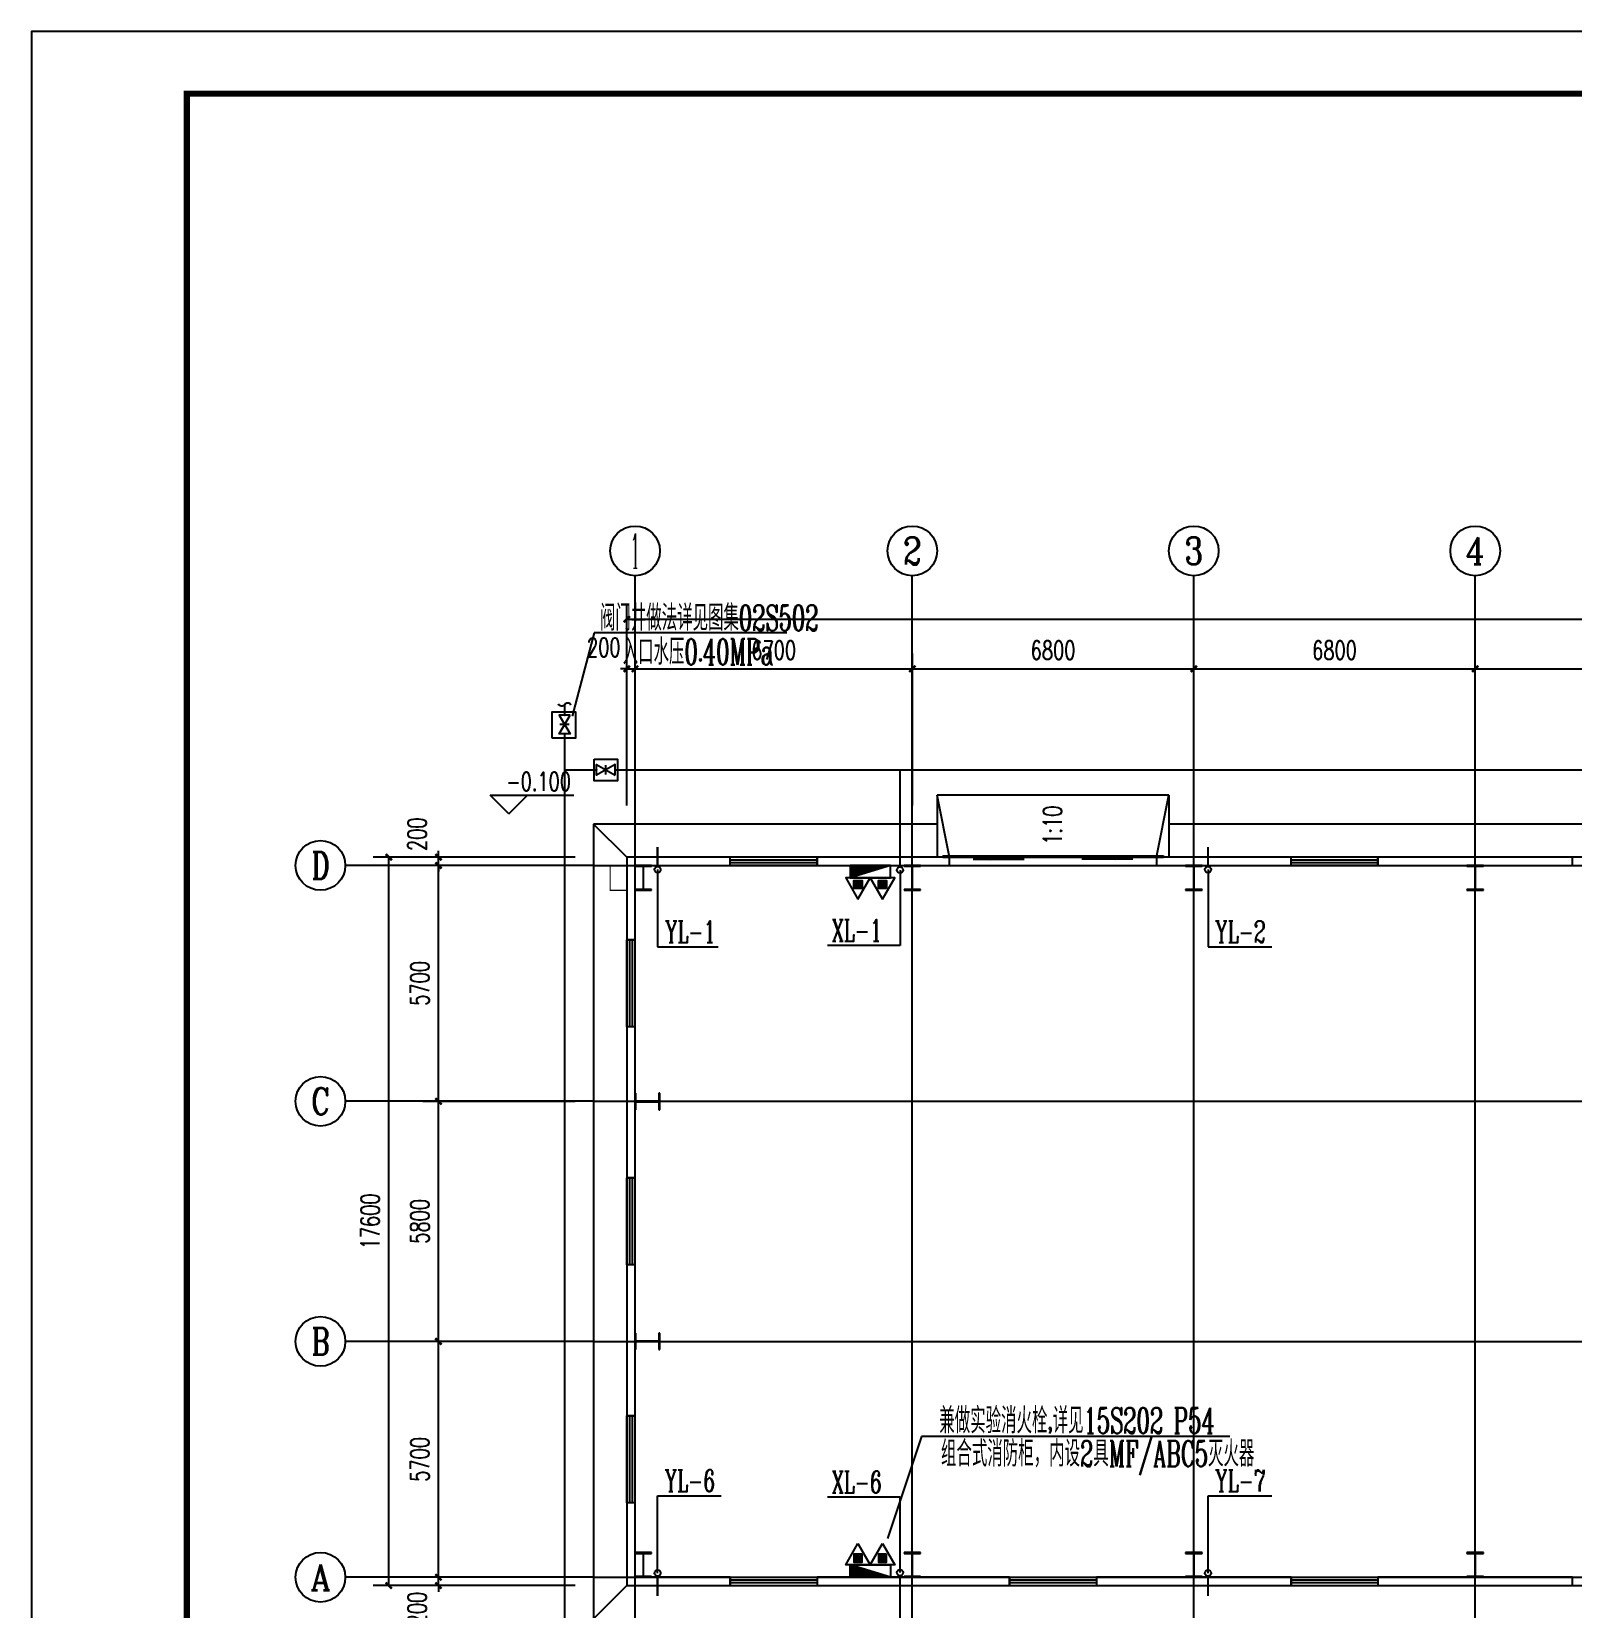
# Model space of a CAD drawing. Extents: x -427546 to -314919, y 698702 to 968782.
# Drawn here: x -427546 to -390314, y 795055 to 833157 of the extents above; entities that cross this region are included whole.
import ezdxf
from ezdxf.enums import TextEntityAlignment as Align

# ---------------------------------------------------------------- set-up
doc = ezdxf.new("R2010")
doc.units = 0
doc.header["$LTSCALE"] = 1000
doc.header["$MEASUREMENT"] = 0
doc.linetypes.add('DASHDOT2', pattern=[0.5, 0.25, -0.125, 0, -0.125])
doc.linetypes.add('PHANTOM2', pattern=[1.25, 0.625, -0.125, 0.125, -0.125, 0.125, -0.125])
doc.layers.get('0').update_dxf_attribs({"linetype": 'CONTINUOUS'})
doc.layers.get('DEFPOINTS').update_dxf_attribs({"linetype": 'CONTINUOUS'})
for name, color, linetype in [('AXIS', 3, 'CONTINUOUS'), ('AXIS_TEXT', 7, 'CONTINUOUS'), ('COLUMN', 9, 'CONTINUOUS'), ('DIM_ELEV', 3, 'CONTINUOUS'), ('DIM_SYMB', 3, 'CONTINUOUS'), ('DIM_消防', 3, 'CONTINUOUS'), ('DIM_雨水', 3, 'CONTINUOUS'), ('DOTE', 1, 'CONTINUOUS'), ('EQUIP_消防', 7, 'CONTINUOUS'), ('GROUND', 2, 'CONTINUOUS'), ('PIPE-消防', 1, 'CONTINUOUS'), ('PIPE-雨水', 4, 'PHANTOM2'), ('PUB_TEXT', 7, 'CONTINUOUS'), ('PUB_TITLE', 4, 'CONTINUOUS'), ('STAIR', 2, 'CONTINUOUS'), ('TWT_TEXT', 7, 'CONTINUOUS'), ('VALVE_消防', 7, 'CONTINUOUS'), ('VPIPE-消防', 1, 'DASHDOT2'), ('VPIPE-雨水', 4, 'PHANTOM2'), ('WALL', 9, 'CONTINUOUS'), ('WINDOW', 4, 'CONTINUOUS'), ('WIRE-照明', 1, 'CONTINUOUS')]:
    doc.layers.add(name, color=color, linetype=linetype)
doc.styles.add('_TCH_AXIS', font='COMPLEX', dxfattribs={"bigfont": 'GBCBIG'})
doc.styles.add('_TCH_DIM', font='SIMPLEX', dxfattribs={"bigfont": 'GBCBIG'})
doc.styles.add('_TWT_SERIAL', font='COMPLEX', dxfattribs={"width": 0.8, "height": 3.5, "bigfont": 'HZTXT'})
doc.styles.add('COMPLEX', font='COMPLEX')
doc.styles.add('DIM_FONT', font='SIMPLEX.shx', dxfattribs={"width": 0.7})
doc.styles.add('STY53', font='COMPLEX', dxfattribs={"width": 0.6, "bigfont": 'HZTXT'})
doc.dimstyles.new('DIMN150', dxfattribs={"dimscale": 1.5, "dimtxt": 300, "dimasz": 100, "dimexe": 250, "dimexo": 300, "dimgap": 150, "dimtad": 1, "dimdec": 0, "dimzin": 0, "dimtxsty": 'DIM_FONT', "dimblk": 'ARCHTICK', "dimcen": 0.09, "dimclrt": 7, "dimazin": 3, "dimtfac": 1, "dimtdec": 0, "dimtix": 1, "dimtmove": 0, "dimatfit": 3, "dimtolj": 1, "dimtzin": 0})

# ---------------------------------------------------------------- blocks, each defined once
blk = doc.blocks.new('_AXISO')
blk.add_circle((0, 0), 0.5)
at = {"layer": 'AXIS_TEXT', "style": 'COMPLEX', "width": 1.041667}
blk.add_attdef('A', text='', height=0.56, dxfattribs=at).set_placement((-0.25, -0.28), (0.25, -0.28), align=Align.FIT)
blk = doc.blocks.new('_ARCHTICK')
at = {"color": 0, "linetype": 'BYBLOCK', "const_width": 0.4}
blk.add_lwpolyline([(-0.5, -0.5), (0.5, 0.5)], dxfattribs=at)
blk = doc.blocks.new('*D47')
at = {"layer": 'AXIS', "color": 0}
for p, q in [((-305413, 818082), (-305413, 822957)), ((-250813, 818082), (-250813, 822957)), ((-305413, 822582), (-250813, 822582))]:
    blk.add_line(p, q, dxfattribs=at)
at = {"layer": 'DEFPOINTS', "color": 0}
for p in [(-250813, 822582), (-305413, 817632), (-250813, 817632)]:
    blk.add_point(p, dxfattribs=at)
at = {"layer": 'AXIS', "color": 0, "xscale": 150, "yscale": 150, "zscale": 150, "rotation": 180}
blk.add_blockref('_ARCHTICK', (-305413, 822582), dxfattribs=at)
at = {"layer": 'AXIS', "color": 0, "xscale": 150, "yscale": 150, "zscale": 150}
blk.add_blockref('_ARCHTICK', (-250813, 822582), dxfattribs=at)
at = {"layer": 'AXIS', "color": 7, "insert": (-278113, 823032), "char_height": 450, "attachment_point": 5, "style": 'DIM_FONT'}
blk.add_mtext('\\A1;54600', dxfattribs=at)
blk = doc.blocks.new('*D48')
at = {"layer": 'AXIS', "color": 0}
for p, q in [((-305413, 818082), (-305413, 821757)), ((-305213, 818082), (-305213, 821757)), ((-305413, 821382), (-305563, 821382)), ((-305413, 821382), (-305213, 821382)), ((-305213, 821382), (-305063, 821382))]:
    blk.add_line(p, q, dxfattribs=at)
at = {"layer": 'DEFPOINTS', "color": 0}
for p in [(-305213, 821382), (-305413, 817632), (-305213, 817632)]:
    blk.add_point(p, dxfattribs=at)
at = {"layer": 'AXIS', "color": 0, "xscale": 150, "yscale": 150, "zscale": 150}
blk.add_blockref('_ARCHTICK', (-305413, 821382), dxfattribs=at)
at = {"layer": 'AXIS', "color": 0, "xscale": 150, "yscale": 150, "zscale": 150, "rotation": 180}
blk.add_blockref('_ARCHTICK', (-305213, 821382), dxfattribs=at)
at = {"layer": 'AXIS', "color": 7, "insert": (-305968, 821900), "char_height": 450, "attachment_point": 5, "style": 'DIM_FONT'}
blk.add_mtext('\\A1;200', dxfattribs=at)
blk = doc.blocks.new('*D49')
at = {"layer": 'AXIS', "color": 0}
for p, q in [((-305213, 818082), (-305213, 821757)), ((-298513, 818082), (-298513, 821757)), ((-305213, 821382), (-298513, 821382))]:
    blk.add_line(p, q, dxfattribs=at)
at = {"layer": 'DEFPOINTS', "color": 0}
for p in [(-298513, 821382), (-305213, 817632), (-298513, 817632)]:
    blk.add_point(p, dxfattribs=at)
at = {"layer": 'AXIS', "color": 0, "xscale": 150, "yscale": 150, "zscale": 150, "rotation": 180}
blk.add_blockref('_ARCHTICK', (-305213, 821382), dxfattribs=at)
at = {"layer": 'AXIS', "color": 0, "xscale": 150, "yscale": 150, "zscale": 150}
blk.add_blockref('_ARCHTICK', (-298513, 821382), dxfattribs=at)
at = {"layer": 'AXIS', "color": 7, "insert": (-301863, 821832), "char_height": 450, "attachment_point": 5, "style": 'DIM_FONT'}
blk.add_mtext('\\A1;6700', dxfattribs=at)
blk = doc.blocks.new('*D50')
at = {"layer": 'AXIS', "color": 0}
for p, q in [((-298513, 818082), (-298513, 821757)), ((-291713, 818082), (-291713, 821757)), ((-298513, 821382), (-291713, 821382))]:
    blk.add_line(p, q, dxfattribs=at)
at = {"layer": 'DEFPOINTS', "color": 0}
for p in [(-291713, 821382), (-298513, 817632), (-291713, 817632)]:
    blk.add_point(p, dxfattribs=at)
at = {"layer": 'AXIS', "color": 0, "xscale": 150, "yscale": 150, "zscale": 150, "rotation": 180}
blk.add_blockref('_ARCHTICK', (-298513, 821382), dxfattribs=at)
at = {"layer": 'AXIS', "color": 0, "xscale": 150, "yscale": 150, "zscale": 150}
blk.add_blockref('_ARCHTICK', (-291713, 821382), dxfattribs=at)
at = {"layer": 'AXIS', "color": 7, "insert": (-295113, 821832), "char_height": 450, "attachment_point": 5, "style": 'DIM_FONT'}
blk.add_mtext('\\A1;6800', dxfattribs=at)
blk = doc.blocks.new('*D51')
at = {"layer": 'AXIS', "color": 0}
for p, q in [((-291713, 818082), (-291713, 821757)), ((-284913, 818082), (-284913, 821757)), ((-291713, 821382), (-284913, 821382))]:
    blk.add_line(p, q, dxfattribs=at)
at = {"layer": 'DEFPOINTS', "color": 0}
for p in [(-284913, 821382), (-291713, 817632), (-284913, 817632)]:
    blk.add_point(p, dxfattribs=at)
at = {"layer": 'AXIS', "color": 0, "xscale": 150, "yscale": 150, "zscale": 150, "rotation": 180}
blk.add_blockref('_ARCHTICK', (-291713, 821382), dxfattribs=at)
at = {"layer": 'AXIS', "color": 0, "xscale": 150, "yscale": 150, "zscale": 150}
blk.add_blockref('_ARCHTICK', (-284913, 821382), dxfattribs=at)
at = {"layer": 'AXIS', "color": 7, "insert": (-288313, 821832), "char_height": 450, "attachment_point": 5, "style": 'DIM_FONT'}
blk.add_mtext('\\A1;6800', dxfattribs=at)
blk = doc.blocks.new('*D52')
at = {"layer": 'AXIS', "color": 0}
for p, q in [((-284913, 818082), (-284913, 821757)), ((-278113, 818082), (-278113, 821757)), ((-284913, 821382), (-278113, 821382))]:
    blk.add_line(p, q, dxfattribs=at)
at = {"layer": 'DEFPOINTS', "color": 0}
for p in [(-278113, 821382), (-284913, 817632), (-278113, 817632)]:
    blk.add_point(p, dxfattribs=at)
at = {"layer": 'AXIS', "color": 0, "xscale": 150, "yscale": 150, "zscale": 150, "rotation": 180}
blk.add_blockref('_ARCHTICK', (-284913, 821382), dxfattribs=at)
at = {"layer": 'AXIS', "color": 0, "xscale": 150, "yscale": 150, "zscale": 150}
blk.add_blockref('_ARCHTICK', (-278113, 821382), dxfattribs=at)
at = {"layer": 'AXIS', "color": 7, "insert": (-281513, 821832), "char_height": 450, "attachment_point": 5, "style": 'DIM_FONT'}
blk.add_mtext('\\A1;6800', dxfattribs=at)
blk = doc.blocks.new('*D64')
at = {"layer": 'AXIS', "color": 0}
for p, q in [((-306663, 816832), (-311538, 816832)), ((-311163, 799232), (-311163, 816832)), ((-306663, 799232), (-311538, 799232))]:
    blk.add_line(p, q, dxfattribs=at)
at = {"layer": 'DEFPOINTS', "color": 0}
for p in [(-311163, 816832), (-306213, 816832), (-306213, 799232)]:
    blk.add_point(p, dxfattribs=at)
at = {"layer": 'AXIS', "color": 0, "xscale": 150, "yscale": 150, "zscale": 150}
for p, rotation in [((-311163, 816832), 90), ((-311163, 799232), 270)]:
    blk.add_blockref('_ARCHTICK', p, dxfattribs=dict(at, rotation=rotation))
at = {"layer": 'AXIS', "color": 7, "insert": (-311613, 808032), "char_height": 450, "attachment_point": 5, "rotation": 90, "style": 'DIM_FONT'}
blk.add_mtext('\\A1;17600', dxfattribs=at)
blk = doc.blocks.new('*D65')
at = {"layer": 'AXIS', "color": 0}
for p, q in [((-306663, 799432), (-310338, 799432)), ((-309963, 799432), (-309963, 799582)), ((-309963, 799232), (-309963, 799432)), ((-306663, 799232), (-310338, 799232)), ((-309963, 799232), (-309963, 799082))]:
    blk.add_line(p, q, dxfattribs=at)
at = {"layer": 'DEFPOINTS', "color": 0}
for p in [(-309963, 799432), (-306213, 799432), (-306213, 799232)]:
    blk.add_point(p, dxfattribs=at)
at = {"layer": 'AXIS', "color": 0, "xscale": 150, "yscale": 150, "zscale": 150}
for p, rotation in [((-309963, 799432), 270), ((-309963, 799232), 90)]:
    blk.add_blockref('_ARCHTICK', p, dxfattribs=dict(at, rotation=rotation))
at = {"layer": 'AXIS', "color": 7, "insert": (-310481, 798677), "char_height": 450, "attachment_point": 5, "rotation": 90, "style": 'DIM_FONT'}
blk.add_mtext('\\A1;200', dxfattribs=at)
blk = doc.blocks.new('*D66')
at = {"layer": 'AXIS', "color": 0}
for p, q in [((-306663, 805132), (-310338, 805132)), ((-309963, 799432), (-309963, 805132)), ((-306663, 799432), (-310338, 799432))]:
    blk.add_line(p, q, dxfattribs=at)
at = {"layer": 'DEFPOINTS', "color": 0}
for p in [(-309963, 805132), (-306213, 805132), (-306213, 799432)]:
    blk.add_point(p, dxfattribs=at)
at = {"layer": 'AXIS', "color": 0, "xscale": 150, "yscale": 150, "zscale": 150}
for p, rotation in [((-309963, 805132), 90), ((-309963, 799432), 270)]:
    blk.add_blockref('_ARCHTICK', p, dxfattribs=dict(at, rotation=rotation))
at = {"layer": 'AXIS', "color": 7, "insert": (-310413, 802282), "char_height": 450, "attachment_point": 5, "rotation": 90, "style": 'DIM_FONT'}
blk.add_mtext('\\A1;5700', dxfattribs=at)
blk = doc.blocks.new('*D67')
at = {"layer": 'AXIS', "color": 0}
for p, q in [((-306663, 810932), (-310338, 810932)), ((-309963, 805132), (-309963, 810932)), ((-306663, 805132), (-310338, 805132))]:
    blk.add_line(p, q, dxfattribs=at)
at = {"layer": 'DEFPOINTS', "color": 0}
for p in [(-309963, 810932), (-306213, 810932), (-306213, 805132)]:
    blk.add_point(p, dxfattribs=at)
at = {"layer": 'AXIS', "color": 0, "xscale": 150, "yscale": 150, "zscale": 150}
for p, rotation in [((-309963, 810932), 90), ((-309963, 805132), 270)]:
    blk.add_blockref('_ARCHTICK', p, dxfattribs=dict(at, rotation=rotation))
at = {"layer": 'AXIS', "color": 7, "insert": (-310413, 808032), "char_height": 450, "attachment_point": 5, "rotation": 90, "style": 'DIM_FONT'}
blk.add_mtext('\\A1;5800', dxfattribs=at)
blk = doc.blocks.new('*D68')
at = {"layer": 'AXIS', "color": 0}
for p, q in [((-306663, 816632), (-310338, 816632)), ((-309963, 810932), (-309963, 816632)), ((-306663, 810932), (-310338, 810932))]:
    blk.add_line(p, q, dxfattribs=at)
at = {"layer": 'DEFPOINTS', "color": 0}
for p in [(-309963, 816632), (-306213, 816632), (-306213, 810932)]:
    blk.add_point(p, dxfattribs=at)
at = {"layer": 'AXIS', "color": 0, "xscale": 150, "yscale": 150, "zscale": 150}
for p, rotation in [((-309963, 816632), 90), ((-309963, 810932), 270)]:
    blk.add_blockref('_ARCHTICK', p, dxfattribs=dict(at, rotation=rotation))
at = {"layer": 'AXIS', "color": 7, "insert": (-310413, 813782), "char_height": 450, "attachment_point": 5, "rotation": 90, "style": 'DIM_FONT'}
blk.add_mtext('\\A1;5700', dxfattribs=at)
blk = doc.blocks.new('*D69')
at = {"layer": 'AXIS', "color": 0}
for p, q in [((-309963, 816832), (-309963, 816982)), ((-306663, 816832), (-310338, 816832)), ((-306663, 816632), (-310338, 816632)), ((-309963, 816632), (-309963, 816832)), ((-309963, 816632), (-309963, 816482))]:
    blk.add_line(p, q, dxfattribs=at)
at = {"layer": 'DEFPOINTS', "color": 0}
for p in [(-309963, 816832), (-306213, 816832), (-306213, 816632)]:
    blk.add_point(p, dxfattribs=at)
at = {"layer": 'AXIS', "color": 0, "xscale": 150, "yscale": 150, "zscale": 150}
for p, rotation in [((-309963, 816832), 270), ((-309963, 816632), 90)]:
    blk.add_blockref('_ARCHTICK', p, dxfattribs=dict(at, rotation=rotation))
at = {"layer": 'AXIS', "color": 7, "insert": (-310481, 817387), "char_height": 450, "attachment_point": 5, "rotation": 90, "style": 'DIM_FONT'}
blk.add_mtext('\\A1;200', dxfattribs=at)
blk = doc.blocks.new('$TCHSYS$WIN2D')
for p, q in [((-0.5, 0.5), (0.5, 0.5)), ((-0.5, 0.5), (-0.5, -0.5)), ((0.5, 0.5), (0.5, -0.5)), ((0.5, 0.167), (-0.5, 0.167)), ((0.5, -0.167), (-0.5, -0.167)), ((-0.5, -0.5), (0.5, -0.5))]:
    blk.add_line(p, q)
blk = doc.blocks.new('$DORLIB2D$00000130')
at = {"color": 0, "linetype": 'CONTINUOUS'}
for p, q in [((-0.5333, 0.6601), (-0.5333, 0.5127)), ((0, 0.6601), (-0.5333, 0.6601)), ((0, 0.5127), (0, 0.6601)), ((0.5333, 0.6601), (0, 0.6601)), ((0.5333, 0.6601), (0.5333, 0.5127)), ((0, 0.5127), (-0.5333, 0.5127)), ((0.5333, 0.5127), (0, 0.5127)), ((-0.3853, 0.2694), (-0.1396, 0.2694)), ((-0.3853, 0.2694), (-0.2999, 0.2144)), ((-0.2999, 0.2144), (-0.2999, 0.2694)), ((0.3853, 0.2694), (0.1396, 0.2694)), ((0.2999, 0.2144), (0.2999, 0.2694)), ((0.3853, 0.2694), (0.2999, 0.2144))]:
    blk.add_line(p, q, dxfattribs=at)
blk = doc.blocks.new('$ATTACHMENT$00000214')
h = blk.add_hatch()
h.set_pattern_fill('ANSI31', color=256, scale=200, style=0)
h.set_pattern_definition([(45, (-38543.802, -6842.639), (-17.67767, 17.67767), [])])
h.paths.add_polyline_path([(-65, 2), (65, 2), (65, -128), (-65, -128)])
for points in [[(0, 172), (-198, -172), (198, -172)], [(-65, 2), (65, 2), (65, -128), (-65, -128)]]:
    blk.add_lwpolyline(points, close=True)
blk = doc.blocks.new('*X12')
at = {"color": 0}
for p, q in [((7200.8, 5700.8), (7201, 5700.8)), ((7200.80625, 5700.80625), (7201, 5700.80625)), ((7200.8125, 5700.8125), (7201, 5700.8125)), ((7200.81875, 5700.81875), (7201, 5700.81875)), ((7200.825, 5700.825), (7201, 5700.825)), ((7200.83125, 5700.83125), (7201, 5700.83125)), ((7200.8375, 5700.8375), (7201, 5700.8375)), ((7200.84375, 5700.84375), (7201, 5700.84375)), ((7200.85, 5700.85), (7201, 5700.85)), ((7200.85625, 5700.85625), (7201, 5700.85625)), ((7200.8625, 5700.8625), (7201, 5700.8625)), ((7200.86875, 5700.86875), (7201, 5700.86875)), ((7200.875, 5700.875), (7201, 5700.875)), ((7200.88125, 5700.88125), (7201, 5700.88125)), ((7200.8875, 5700.8875), (7201, 5700.8875)), ((7200.89375, 5700.89375), (7201, 5700.89375)), ((7200.9, 5700.9), (7201, 5700.9)), ((7200.90625, 5700.90625), (7201, 5700.90625)), ((7200.9125, 5700.9125), (7201, 5700.9125)), ((7200.91875, 5700.91875), (7201, 5700.91875)), ((7200.925, 5700.925), (7201, 5700.925)), ((7200.93125, 5700.93125), (7201, 5700.93125)), ((7200.9375, 5700.9375), (7201, 5700.9375)), ((7200.94375, 5700.94375), (7201, 5700.94375)), ((7200.95, 5700.95), (7201, 5700.95)), ((7200.95625, 5700.95625), (7201, 5700.95625)), ((7200.9625, 5700.9625), (7201, 5700.9625)), ((7200.96875, 5700.96875), (7201, 5700.96875)), ((7200.975, 5700.975), (7201, 5700.975)), ((7200.98125, 5700.98125), (7201, 5700.98125)), ((7200.9875, 5700.9875), (7201, 5700.9875)), ((7200.99375, 5700.99375), (7201, 5700.99375)), ((7200.4125, 5700.4125), (7201, 5700.4125)), ((7200.41875, 5700.41875), (7201, 5700.41875)), ((7200.425, 5700.425), (7201, 5700.425)), ((7200.43125, 5700.43125), (7201, 5700.43125)), ((7200.4375, 5700.4375), (7201, 5700.4375)), ((7200.44375, 5700.44375), (7201, 5700.44375)), ((7200.45, 5700.45), (7201, 5700.45)), ((7200.45625, 5700.45625), (7201, 5700.45625)), ((7200.4625, 5700.4625), (7201, 5700.4625)), ((7200.46875, 5700.46875), (7201, 5700.46875)), ((7200.475, 5700.475), (7201, 5700.475)), ((7200.48125, 5700.48125), (7201, 5700.48125)), ((7200.4875, 5700.4875), (7201, 5700.4875)), ((7200.49375, 5700.49375), (7201, 5700.49375)), ((7200.5, 5700.5), (7201, 5700.5)), ((7200.50625, 5700.50625), (7201, 5700.50625)), ((7200.5125, 5700.5125), (7201, 5700.5125)), ((7200.51875, 5700.51875), (7201, 5700.51875)), ((7200.525, 5700.525), (7201, 5700.525)), ((7200.53125, 5700.53125), (7201, 5700.53125)), ((7200.5375, 5700.5375), (7201, 5700.5375)), ((7200.54375, 5700.54375), (7201, 5700.54375)), ((7200.55, 5700.55), (7201, 5700.55)), ((7200.55625, 5700.55625), (7201, 5700.55625)), ((7200.5625, 5700.5625), (7201, 5700.5625)), ((7200.56875, 5700.56875), (7201, 5700.56875)), ((7200.575, 5700.575), (7201, 5700.575)), ((7200.58125, 5700.58125), (7201, 5700.58125)), ((7200.5875, 5700.5875), (7201, 5700.5875)), ((7200.59375, 5700.59375), (7201, 5700.59375)), ((7200.6, 5700.6), (7201, 5700.6)), ((7200.60625, 5700.60625), (7201, 5700.60625)), ((7200.6125, 5700.6125), (7201, 5700.6125)), ((7200.61875, 5700.61875), (7201, 5700.61875)), ((7200.625, 5700.625), (7201, 5700.625)), ((7200.63125, 5700.63125), (7201, 5700.63125)), ((7200.6375, 5700.6375), (7201, 5700.6375)), ((7200.64375, 5700.64375), (7201, 5700.64375)), ((7200.65, 5700.65), (7201, 5700.65)), ((7200.65625, 5700.65625), (7201, 5700.65625)), ((7200.6625, 5700.6625), (7201, 5700.6625)), ((7200.66875, 5700.66875), (7201, 5700.66875)), ((7200.675, 5700.675), (7201, 5700.675)), ((7200.68125, 5700.68125), (7201, 5700.68125)), ((7200.6875, 5700.6875), (7201, 5700.6875)), ((7200.69375, 5700.69375), (7201, 5700.69375)), ((7200.7, 5700.7), (7201, 5700.7)), ((7200.70625, 5700.70625), (7201, 5700.70625)), ((7200.7125, 5700.7125), (7201, 5700.7125)), ((7200.71875, 5700.71875), (7201, 5700.71875)), ((7200.725, 5700.725), (7201, 5700.725)), ((7200.73125, 5700.73125), (7201, 5700.73125)), ((7200.7375, 5700.7375), (7201, 5700.7375)), ((7200.74375, 5700.74375), (7201, 5700.74375)), ((7200.75, 5700.75), (7201, 5700.75)), ((7200.75625, 5700.75625), (7201, 5700.75625)), ((7200.7625, 5700.7625), (7201, 5700.7625)), ((7200.76875, 5700.76875), (7201, 5700.76875)), ((7200.775, 5700.775), (7201, 5700.775)), ((7200.78125, 5700.78125), (7201, 5700.78125)), ((7200.7875, 5700.7875), (7201, 5700.7875)), ((7200.79375, 5700.79375), (7201, 5700.79375)), ((7200.01875, 5700.01875), (7201, 5700.01875)), ((7200.025, 5700.025), (7201, 5700.025)), ((7200.03125, 5700.03125), (7201, 5700.03125)), ((7200.0375, 5700.0375), (7201, 5700.0375)), ((7200.04375, 5700.04375), (7201, 5700.04375)), ((7200.05, 5700.05), (7201, 5700.05)), ((7200.05625, 5700.05625), (7201, 5700.05625)), ((7200.0625, 5700.0625), (7201, 5700.0625)), ((7200.06875, 5700.06875), (7201, 5700.06875)), ((7200.075, 5700.075), (7201, 5700.075)), ((7200.08125, 5700.08125), (7201, 5700.08125)), ((7200.0875, 5700.0875), (7201, 5700.0875)), ((7200.09375, 5700.09375), (7201, 5700.09375)), ((7200.1, 5700.1), (7201, 5700.1)), ((7200.10625, 5700.10625), (7201, 5700.10625)), ((7200.1125, 5700.1125), (7201, 5700.1125)), ((7200.11875, 5700.11875), (7201, 5700.11875)), ((7200.125, 5700.125), (7201, 5700.125)), ((7200.13125, 5700.13125), (7201, 5700.13125)), ((7200.1375, 5700.1375), (7201, 5700.1375)), ((7200.14375, 5700.14375), (7201, 5700.14375)), ((7200.15, 5700.15), (7201, 5700.15)), ((7200.15625, 5700.15625), (7201, 5700.15625)), ((7200.1625, 5700.1625), (7201, 5700.1625)), ((7200.16875, 5700.16875), (7201, 5700.16875)), ((7200.175, 5700.175), (7201, 5700.175)), ((7200.18125, 5700.18125), (7201, 5700.18125)), ((7200.1875, 5700.1875), (7201, 5700.1875)), ((7200.19375, 5700.19375), (7201, 5700.19375)), ((7200.2, 5700.2), (7201, 5700.2)), ((7200.20625, 5700.20625), (7201, 5700.20625)), ((7200.2125, 5700.2125), (7201, 5700.2125)), ((7200.21875, 5700.21875), (7201, 5700.21875)), ((7200.225, 5700.225), (7201, 5700.225)), ((7200.23125, 5700.23125), (7201, 5700.23125)), ((7200.2375, 5700.2375), (7201, 5700.2375)), ((7200.24375, 5700.24375), (7201, 5700.24375)), ((7200.25, 5700.25), (7201, 5700.25)), ((7200.25625, 5700.25625), (7201, 5700.25625)), ((7200.2625, 5700.2625), (7201, 5700.2625)), ((7200.26875, 5700.26875), (7201, 5700.26875)), ((7200.275, 5700.275), (7201, 5700.275)), ((7200.28125, 5700.28125), (7201, 5700.28125)), ((7200.2875, 5700.2875), (7201, 5700.2875)), ((7200.29375, 5700.29375), (7201, 5700.29375)), ((7200.3, 5700.3), (7201, 5700.3)), ((7200.30625, 5700.30625), (7201, 5700.30625)), ((7200.3125, 5700.3125), (7201, 5700.3125)), ((7200.31875, 5700.31875), (7201, 5700.31875)), ((7200.325, 5700.325), (7201, 5700.325)), ((7200.33125, 5700.33125), (7201, 5700.33125)), ((7200.3375, 5700.3375), (7201, 5700.3375)), ((7200.34375, 5700.34375), (7201, 5700.34375)), ((7200.35, 5700.35), (7201, 5700.35)), ((7200.35625, 5700.35625), (7201, 5700.35625)), ((7200.3625, 5700.3625), (7201, 5700.3625)), ((7200.36875, 5700.36875), (7201, 5700.36875)), ((7200.375, 5700.375), (7201, 5700.375)), ((7200.38125, 5700.38125), (7201, 5700.38125)), ((7200.3875, 5700.3875), (7201, 5700.3875)), ((7200.39375, 5700.39375), (7201, 5700.39375)), ((7200.4, 5700.4), (7201, 5700.4)), ((7200.40625, 5700.40625), (7201, 5700.40625)), ((7200.00625, 5700.00625), (7201, 5700.00625)), ((7200.0125, 5700.0125), (7201, 5700.0125))]:
    blk.add_line(p, q, dxfattribs=at)
blk = doc.blocks.new('$ATTACHMENT$00000088')
for p, q in [((325, 0), (-325, -200)), ((325, 0), (-325, 0)), ((-325, 0), (-325, -200)), ((325, -200), (325, 0)), ((-325, -200), (325, -200))]:
    blk.add_line(p, q)
at = {"xscale": 650, "yscale": 200, "zscale": 650, "rotation": 180}
blk.add_blockref('*X12', (4680325, 1140000), dxfattribs=at)
blk = doc.blocks.new('$VALVE$00000296')
for points in [[(-125, 72), (-125, -72), (125, 72), (125, -72), (-125, 72)], [(0, 60), (0, -64)]]:
    blk.add_lwpolyline(points)
for p in [(-125, 0), (125, 0)]:
    blk.add_point(p)
blk = doc.blocks.new('$TWTSYS$00000132')
at = {"elevation": 0}
blk.add_lwpolyline([(7, -101, -0.575183), (0, 0, 0.604745), (-11, 101, 16.924828)], format="xyb", dxfattribs=at)
blk = doc.blocks.new('E222')
at = {"color": 8, "const_width": 30}
blk.add_lwpolyline([(-305413.5, 816032.5), (-305813.5, 816032.5), (-305813.5, 816632.5), (-305413.5, 816632.5)], dxfattribs=at)
at = {"layer": 'AXIS', "color": 8}
for p, q in [((-305213.5, 817632.5), (-305213.5, 823632.5)), ((-298513.5, 817632.5), (-298513.5, 823632.5)), ((-291713.5, 817632.5), (-291713.5, 823632.5)), ((-284913.5, 817632.5), (-284913.5, 823632.5)), ((-306213.5, 816632.5), (-312213.5, 816632.5)), ((-306213.5, 810932.5), (-312213.5, 810932.5)), ((-306213.5, 805132.5), (-312213.5, 805132.5)), ((-306213.5, 799432.5), (-312213.5, 799432.5))]:
    blk.add_line(p, q, dxfattribs=at)
at = {"layer": 'COLUMN', "color": 8}
for p, q in [((-304813.5, 816632.5), (-305213.5, 816632.5)), ((-305213.5, 816632.5), (-305213.5, 816610.5)), ((-305213.5, 816610.5), (-305024.5, 816610.5)), ((-305024.5, 816610.5), (-305019.5, 816605.5)), ((-305019.5, 816605.5), (-305019.5, 816059.5)), ((-305007.5, 816605.5), (-305002.5, 816610.5)), ((-305007.5, 816059.5), (-305007.5, 816605.5)), ((-305002.5, 816610.5), (-304813.5, 816610.5)), ((-304813.5, 816610.5), (-304813.5, 816632.5)), ((-298313.5, 816632.5), (-298713.5, 816632.5)), ((-298713.5, 816632.5), (-298713.5, 816610.5)), ((-298713.5, 816610.5), (-298524.5, 816610.5)), ((-298524.5, 816610.5), (-298519.5, 816605.5)), ((-298519.5, 816605.5), (-298519.5, 816059.5)), ((-298507.5, 816605.5), (-298502.5, 816610.5)), ((-298507.5, 816059.5), (-298507.5, 816605.5)), ((-298502.5, 816610.5), (-298313.5, 816610.5)), ((-298313.5, 816610.5), (-298313.5, 816632.5)), ((-291513.5, 816632.5), (-291913.5, 816632.5)), ((-291913.5, 816632.5), (-291913.5, 816610.5)), ((-291913.5, 816610.5), (-291724.5, 816610.5)), ((-291724.5, 816610.5), (-291719.5, 816605.5)), ((-291719.5, 816605.5), (-291719.5, 816059.5)), ((-291707.5, 816605.5), (-291702.5, 816610.5)), ((-291707.5, 816059.5), (-291707.5, 816605.5)), ((-291702.5, 816610.5), (-291513.5, 816610.5)), ((-291513.5, 816610.5), (-291513.5, 816632.5)), ((-284713.5, 816632.5), (-285113.5, 816632.5)), ((-285113.5, 816632.5), (-285113.5, 816610.5)), ((-285113.5, 816610.5), (-284924.5, 816610.5)), ((-284924.5, 816610.5), (-284919.5, 816605.5)), ((-284919.5, 816605.5), (-284919.5, 816059.5)), ((-284907.5, 816605.5), (-284902.5, 816610.5)), ((-284907.5, 816059.5), (-284907.5, 816605.5)), ((-284902.5, 816610.5), (-284713.5, 816610.5)), ((-284713.5, 816610.5), (-284713.5, 816632.5)), ((-305024.5, 816054.5), (-305213.5, 816054.5)), ((-305213.5, 816054.5), (-305213.5, 816032.5)), ((-305213.5, 816032.5), (-304813.5, 816032.5)), ((-305019.5, 816059.5), (-305024.5, 816054.5)), ((-305002.5, 816054.5), (-305007.5, 816059.5)), ((-304813.5, 816054.5), (-305002.5, 816054.5)), ((-304813.5, 816032.5), (-304813.5, 816054.5)), ((-298524.5, 816054.5), (-298713.5, 816054.5)), ((-298713.5, 816054.5), (-298713.5, 816032.5)), ((-298713.5, 816032.5), (-298313.5, 816032.5)), ((-298519.5, 816059.5), (-298524.5, 816054.5)), ((-298502.5, 816054.5), (-298507.5, 816059.5)), ((-298313.5, 816054.5), (-298502.5, 816054.5)), ((-298313.5, 816032.5), (-298313.5, 816054.5)), ((-291724.5, 816054.5), (-291913.5, 816054.5)), ((-291913.5, 816054.5), (-291913.5, 816032.5)), ((-291913.5, 816032.5), (-291513.5, 816032.5)), ((-291719.5, 816059.5), (-291724.5, 816054.5)), ((-291702.5, 816054.5), (-291707.5, 816059.5)), ((-291513.5, 816054.5), (-291702.5, 816054.5)), ((-291513.5, 816032.5), (-291513.5, 816054.5)), ((-284924.5, 816054.5), (-285113.5, 816054.5)), ((-285113.5, 816054.5), (-285113.5, 816032.5)), ((-285113.5, 816032.5), (-284713.5, 816032.5)), ((-284919.5, 816059.5), (-284924.5, 816054.5)), ((-284902.5, 816054.5), (-284907.5, 816059.5)), ((-284713.5, 816054.5), (-284902.5, 816054.5)), ((-284713.5, 816032.5), (-284713.5, 816054.5)), ((-305191.5, 811126.5), (-305213.5, 811126.5)), ((-305213.5, 811126.5), (-305213.5, 810726.5)), ((-305191.5, 810937.5), (-305191.5, 811126.5)), ((-305186.5, 810932.5), (-305191.5, 810937.5)), ((-305191.5, 810915.5), (-305186.5, 810920.5)), ((-305191.5, 810726.5), (-305191.5, 810915.5)), ((-304640.5, 810932.5), (-305186.5, 810932.5)), ((-305186.5, 810920.5), (-304640.5, 810920.5)), ((-304635.5, 810937.5), (-304640.5, 810932.5)), ((-304640.5, 810920.5), (-304635.5, 810915.5)), ((-304613.5, 811126.5), (-304635.5, 811126.5)), ((-304635.5, 811126.5), (-304635.5, 810937.5)), ((-304635.5, 810915.5), (-304635.5, 810726.5)), ((-304613.5, 810726.5), (-304613.5, 811126.5)), ((-305213.5, 810726.5), (-305191.5, 810726.5)), ((-304635.5, 810726.5), (-304613.5, 810726.5)), ((-305191.5, 805332.5), (-305213.5, 805332.5)), ((-305213.5, 805332.5), (-305213.5, 804932.5)), ((-305191.5, 805143.5), (-305191.5, 805332.5)), ((-305186.5, 805138.5), (-305191.5, 805143.5)), ((-305191.5, 805121.5), (-305186.5, 805126.5)), ((-305191.5, 804932.5), (-305191.5, 805121.5)), ((-304640.5, 805138.5), (-305186.5, 805138.5)), ((-305186.5, 805126.5), (-304640.5, 805126.5)), ((-304635.5, 805143.5), (-304640.5, 805138.5)), ((-304640.5, 805126.5), (-304635.5, 805121.5)), ((-304613.5, 805332.5), (-304635.5, 805332.5)), ((-304635.5, 805332.5), (-304635.5, 805143.5)), ((-304635.5, 805121.5), (-304635.5, 804932.5)), ((-304613.5, 804932.5), (-304613.5, 805332.5)), ((-305213.5, 804932.5), (-305191.5, 804932.5)), ((-304635.5, 804932.5), (-304613.5, 804932.5)), ((-304813.5, 800032.5), (-305213.5, 800032.5)), ((-305213.5, 800032.5), (-305213.5, 800010.5)), ((-305213.5, 800010.5), (-305024.5, 800010.5)), ((-305024.5, 800010.5), (-305019.5, 800005.5)), ((-305019.5, 800005.5), (-305019.5, 799459.5)), ((-305007.5, 800005.5), (-305002.5, 800010.5)), ((-305007.5, 799459.5), (-305007.5, 800005.5)), ((-305002.5, 800010.5), (-304813.5, 800010.5)), ((-304813.5, 800010.5), (-304813.5, 800032.5)), ((-298313.5, 800032.5), (-298713.5, 800032.5)), ((-298713.5, 800032.5), (-298713.5, 800010.5)), ((-298713.5, 800010.5), (-298524.5, 800010.5)), ((-298524.5, 800010.5), (-298519.5, 800005.5)), ((-298519.5, 800005.5), (-298519.5, 799459.5)), ((-298507.5, 800005.5), (-298502.5, 800010.5)), ((-298507.5, 799459.5), (-298507.5, 800005.5)), ((-298502.5, 800010.5), (-298313.5, 800010.5)), ((-298313.5, 800010.5), (-298313.5, 800032.5)), ((-291513.5, 800032.5), (-291913.5, 800032.5)), ((-291913.5, 800032.5), (-291913.5, 800010.5)), ((-291913.5, 800010.5), (-291724.5, 800010.5)), ((-291724.5, 800010.5), (-291719.5, 800005.5)), ((-291719.5, 800005.5), (-291719.5, 799459.5)), ((-291707.5, 800005.5), (-291702.5, 800010.5)), ((-291707.5, 799459.5), (-291707.5, 800005.5)), ((-291702.5, 800010.5), (-291513.5, 800010.5)), ((-291513.5, 800010.5), (-291513.5, 800032.5)), ((-284713.5, 800032.5), (-285113.5, 800032.5)), ((-285113.5, 800032.5), (-285113.5, 800010.5)), ((-285113.5, 800010.5), (-284924.5, 800010.5)), ((-284924.5, 800010.5), (-284919.5, 800005.5)), ((-284919.5, 800005.5), (-284919.5, 799459.5)), ((-284907.5, 800005.5), (-284902.5, 800010.5)), ((-284907.5, 799459.5), (-284907.5, 800005.5)), ((-284902.5, 800010.5), (-284713.5, 800010.5)), ((-284713.5, 800010.5), (-284713.5, 800032.5)), ((-305024.5, 799454.5), (-305213.5, 799454.5)), ((-305213.5, 799454.5), (-305213.5, 799432.5)), ((-305213.5, 799432.5), (-304813.5, 799432.5)), ((-305019.5, 799459.5), (-305024.5, 799454.5)), ((-305002.5, 799454.5), (-305007.5, 799459.5)), ((-304813.5, 799454.5), (-305002.5, 799454.5)), ((-304813.5, 799432.5), (-304813.5, 799454.5)), ((-298524.5, 799454.5), (-298713.5, 799454.5)), ((-298713.5, 799454.5), (-298713.5, 799432.5)), ((-298713.5, 799432.5), (-298313.5, 799432.5)), ((-298519.5, 799459.5), (-298524.5, 799454.5)), ((-298502.5, 799454.5), (-298507.5, 799459.5)), ((-298313.5, 799454.5), (-298502.5, 799454.5)), ((-298313.5, 799432.5), (-298313.5, 799454.5)), ((-291724.5, 799454.5), (-291913.5, 799454.5)), ((-291913.5, 799454.5), (-291913.5, 799432.5)), ((-291913.5, 799432.5), (-291513.5, 799432.5)), ((-291719.5, 799459.5), (-291724.5, 799454.5)), ((-291702.5, 799454.5), (-291707.5, 799459.5)), ((-291513.5, 799454.5), (-291702.5, 799454.5)), ((-291513.5, 799432.5), (-291513.5, 799454.5)), ((-284924.5, 799454.5), (-285113.5, 799454.5)), ((-285113.5, 799454.5), (-285113.5, 799432.5)), ((-285113.5, 799432.5), (-284713.5, 799432.5)), ((-284919.5, 799459.5), (-284924.5, 799454.5)), ((-284902.5, 799454.5), (-284907.5, 799459.5)), ((-284713.5, 799454.5), (-284902.5, 799454.5)), ((-284713.5, 799432.5), (-284713.5, 799454.5))]:
    blk.add_line(p, q, dxfattribs=at)
at = {"layer": 'DIM_ELEV', "color": 8}
for p, q in [((-308261.7, 817883), (-308711.7, 818333)), ((-308711.7, 818333), (-306691.9, 818333)), ((-308261.7, 817883), (-307811.7, 818333))]:
    blk.add_line(p, q, dxfattribs=at)
at = {"layer": 'DIM_SYMB', "color": 8}
blk.add_lwpolyline([(-294745.9, 817027.5, 0, 0, 0), (-294745.9, 817701, 120, 0, 0), (-294745.9, 818151, 0, 0, 0)], format="xyseb", dxfattribs=at)
at = {"layer": 'DOTE', "color": 8}
for p, q in [((-305213.5, 798432.5), (-305213.5, 817632.5)), ((-298513.5, 798432.5), (-298513.5, 817632.5)), ((-291713.5, 798432.5), (-291713.5, 817632.5)), ((-284913.5, 798432.5), (-284913.5, 817632.5)), ((-306213.5, 816632.5), (-250013.5, 816632.5)), ((-306213.5, 810932.5), (-250013.5, 810932.5)), ((-306213.5, 805132.5), (-250013.5, 805132.5)), ((-306213.5, 799432.5), (-250013.5, 799432.5))]:
    blk.add_line(p, q, dxfattribs=at)
at = {"layer": 'GROUND', "color": 8}
for p, q in [((-297913.5, 817632.5), (-306213.5, 817632.5)), ((-306213.5, 817632.5), (-306213.5, 798432.5)), ((-305413.5, 816832.5), (-306213.5, 817632.5)), ((-263913.5, 817632.5), (-292313.5, 817632.5)), ((-297913.5, 816832.5), (-305413.5, 816832.5)), ((-305413.5, 816832.5), (-305413.5, 799232.5)), ((-263913.5, 816832.5), (-292313.5, 816832.5)), ((-305413.5, 799232.5), (-306213.5, 798432.5)), ((-305413.5, 799232.5), (-250813.5, 799232.5))]:
    blk.add_line(p, q, dxfattribs=at)
at = {"layer": 'STAIR', "color": 8}
for p, q in [((-292313.5, 818332.5), (-297913.5, 818332.5)), ((-297913.5, 818332.5), (-297913.5, 816832.5)), ((-297613.5, 816832.5), (-297913.5, 818332.5)), ((-292613.5, 816832.5), (-292313.5, 818332.5)), ((-292313.5, 818332.5), (-292313.5, 816832.5)), ((-292313.5, 816832.5), (-297913.5, 816832.5))]:
    blk.add_line(p, q, dxfattribs=at)
at = {"layer": 'WALL', "color": 8}
for p, q in [((-305413.5, 816832.5), (-305413.5, 814832.5)), ((-302913.5, 816832.5), (-305413.5, 816832.5)), ((-305213.5, 816054.5), (-305213.5, 816610.5)), ((-304813.5, 816632.5), (-302913.5, 816632.5)), ((-302913.5, 816632.5), (-302913.5, 816832.5)), ((-298513.5, 816832.5), (-300813.5, 816832.5)), ((-300813.5, 816832.5), (-300813.5, 816632.5)), ((-300813.5, 816632.5), (-298713.5, 816632.5)), ((-297613.5, 816832.5), (-298513.5, 816832.5)), ((-298313.5, 816632.5), (-297613.5, 816632.5)), ((-297613.5, 816632.5), (-297613.5, 816832.5)), ((-291713.5, 816832.5), (-292613.5, 816832.5)), ((-292613.5, 816832.5), (-292613.5, 816632.5)), ((-292613.5, 816632.5), (-291913.5, 816632.5)), ((-289363.5, 816832.5), (-291713.5, 816832.5)), ((-291513.5, 816632.5), (-289363.5, 816632.5)), ((-289363.5, 816632.5), (-289363.5, 816832.5)), ((-284913.5, 816832.5), (-287263.5, 816832.5)), ((-287263.5, 816832.5), (-287263.5, 816632.5)), ((-287263.5, 816632.5), (-285113.5, 816632.5)), ((-282563.5, 816832.5), (-284913.5, 816832.5)), ((-284713.5, 816632.5), (-282563.5, 816632.5)), ((-282563.5, 816632.5), (-282563.5, 816832.5)), ((-305213.5, 814832.5), (-305213.5, 816032.5)), ((-305413.5, 814832.5), (-305213.5, 814832.5)), ((-305213.5, 812732.5), (-305413.5, 812732.5)), ((-305413.5, 812732.5), (-305413.5, 810926.5)), ((-305213.5, 811126.5), (-305213.5, 812732.5)), ((-305413.5, 810926.5), (-305413.5, 809082.5)), ((-305213.5, 809082.5), (-305213.5, 810726.5)), ((-305413.5, 809082.5), (-305213.5, 809082.5)), ((-305213.5, 806982.5), (-305413.5, 806982.5)), ((-305413.5, 806982.5), (-305413.5, 805132.5)), ((-305213.5, 805332.5), (-305213.5, 806982.5)), ((-305413.5, 805132.5), (-305413.5, 803332.5)), ((-305213.5, 803332.5), (-305213.5, 804932.5)), ((-305413.5, 803332.5), (-305213.5, 803332.5)), ((-305213.5, 801232.5), (-305413.5, 801232.5)), ((-305413.5, 801232.5), (-305413.5, 799232.5)), ((-305213.5, 800032.5), (-305213.5, 801232.5)), ((-305213.5, 799454.5), (-305213.5, 800010.5)), ((-302913.5, 799432.5), (-304813.5, 799432.5)), ((-302913.5, 799232.5), (-302913.5, 799432.5)), ((-298713.5, 799432.5), (-300813.5, 799432.5)), ((-300813.5, 799432.5), (-300813.5, 799232.5)), ((-296163.5, 799432.5), (-298313.5, 799432.5)), ((-296163.5, 799232.5), (-296163.5, 799432.5)), ((-291913.5, 799432.5), (-294063.5, 799432.5)), ((-294063.5, 799432.5), (-294063.5, 799232.5)), ((-289363.5, 799432.5), (-291513.5, 799432.5)), ((-289363.5, 799232.5), (-289363.5, 799432.5)), ((-285113.5, 799432.5), (-287263.5, 799432.5)), ((-287263.5, 799432.5), (-287263.5, 799232.5)), ((-282563.5, 799432.5), (-284713.5, 799432.5)), ((-282563.5, 799232.5), (-282563.5, 799432.5)), ((-305413.5, 799232.5), (-302913.5, 799232.5)), ((-300813.5, 799232.5), (-298513.5, 799232.5)), ((-298513.5, 799232.5), (-296163.5, 799232.5)), ((-294063.5, 799232.5), (-291713.5, 799232.5)), ((-291713.5, 799232.5), (-289363.5, 799232.5)), ((-287263.5, 799232.5), (-284913.5, 799232.5)), ((-284913.5, 799232.5), (-282563.5, 799232.5))]:
    blk.add_line(p, q, dxfattribs=at)
at = {"layer": 'AXIS', "color": 8}
ref = blk.add_blockref('_AXISO', (-305213.5, 824232.5), dxfattribs=dict(at, xscale=1200, yscale=1200, zscale=1200))
ref.add_attrib('A', '1', dxfattribs={"layer": 'AXIS_TEXT', "color": 8, "height": 832.5, "style": '_TCH_AXIS', "width": 0.555556}).set_placement((-305312.6, 823816.2), (-305114.4, 823816.2), align=Align.FIT)
ref = blk.add_blockref('_AXISO', (-298513.5, 824232.5), dxfattribs=dict(at, xscale=1200, yscale=1200, zscale=1200))
ref.add_attrib('A', '2', dxfattribs={"layer": 'AXIS_TEXT', "color": 8, "height": 657.6, "style": '_TCH_AXIS'}).set_placement((-298732.7, 823903.7), (-298294.3, 823903.7), align=Align.FIT)
ref = blk.add_blockref('_AXISO', (-291713.5, 824232.5), dxfattribs=dict(at, xscale=1200, yscale=1200, zscale=1200))
ref.add_attrib('A', '3', dxfattribs={"layer": 'AXIS_TEXT', "color": 8, "height": 657.6, "style": '_TCH_AXIS'}).set_placement((-291932.7, 823903.7), (-291494.3, 823903.7), align=Align.FIT)
ref = blk.add_blockref('_AXISO', (-284913.5, 824232.5), dxfattribs=dict(at, xscale=1200, yscale=1200, zscale=1200))
ref.add_attrib('A', '4', dxfattribs={"layer": 'AXIS_TEXT', "color": 8, "height": 641, "style": '_TCH_AXIS', "width": 0.9375}).set_placement((-285142.4, 823912), (-284684.5, 823912), align=Align.FIT)
ref = blk.add_blockref('_AXISO', (-312813.5, 816632.5), dxfattribs=dict(at, xscale=1200, yscale=1200, zscale=1200))
ref.add_attrib('A', 'D', dxfattribs={"layer": 'AXIS_TEXT', "color": 8, "height": 657.6, "style": '_TCH_AXIS', "width": 0.823529}).set_placement((-313032.7, 816303.7), (-312594.3, 816303.7), align=Align.FIT)
ref = blk.add_blockref('_AXISO', (-312813.5, 810932.5), dxfattribs=dict(at, xscale=1200, yscale=1200, zscale=1200))
ref.add_attrib('A', 'C', dxfattribs={"layer": 'AXIS_TEXT', "color": 8, "height": 641, "style": '_TCH_AXIS'}).set_placement((-313042.4, 810612), (-312584.5, 810612), align=Align.FIT)
ref = blk.add_blockref('_AXISO', (-312813.5, 805132.5), dxfattribs=dict(at, xscale=1200, yscale=1200, zscale=1200))
ref.add_attrib('A', 'B', dxfattribs={"layer": 'AXIS_TEXT', "color": 8, "height": 657.6, "style": '_TCH_AXIS', "width": 0.823529}).set_placement((-313032.7, 804803.7), (-312594.3, 804803.7), align=Align.FIT)
ref = blk.add_blockref('_AXISO', (-312813.5, 799432.5), dxfattribs=dict(at, xscale=1200, yscale=1200, zscale=1200))
ref.add_attrib('A', 'A', dxfattribs={"layer": 'AXIS_TEXT', "color": 8, "height": 625, "style": '_TCH_AXIS', "width": 0.888889}).set_placement((-313051.6, 799120), (-312575.4, 799120), align=Align.FIT)
at = {"layer": 'WINDOW', "color": 8}
for name, p, xscale, yscale, zscale, rotation in [('$TCHSYS$WIN2D', (-301863.5, 816732.5), 2100, 200, 2100, 180), ('$DORLIB2D$00000130', (-295113.5, 816732.5), 5000, -200, 5000, 180), ('$TCHSYS$WIN2D', (-288313.5, 816732.5), 2100, 200, 2100, 180), ('$TCHSYS$WIN2D', (-305313.5, 813782.5), -2100, 200, -2100, 270), ('$TCHSYS$WIN2D', (-305313.5, 808032.5), -2100, 200, -2100, 270), ('$TCHSYS$WIN2D', (-305313.5, 802282.5), -2100, 200, -2100, 270)]:
    blk.add_blockref(name, p, dxfattribs=dict(at, xscale=xscale, yscale=yscale, zscale=zscale, rotation=rotation))
at = {"layer": 'WINDOW', "color": 8, "xscale": 2100, "yscale": 200, "zscale": 2100}
for p in [(-301863.5, 799332.5), (-295113.5, 799332.5), (-288313.5, 799332.5)]:
    blk.add_blockref('$TCHSYS$WIN2D', p, dxfattribs=at)
at = {"layer": 'PUB_TEXT', "color": 8, "style": '_TCH_DIM', "width": 0.705882}
blk.add_text('-0.100', height=446.25, dxfattribs=at).set_placement((-308326.9, 818438))
blk.add_text('1:10', height=446.25, rotation=90, dxfattribs=at).set_placement((-294903.4, 817131.7))
at = {"layer": 'AXIS', "color": 8}
for p1, p2, distance, picture, middle in [((-305413.5, 817632.5), (-250813.5, 817632.5), 4950, '*D47', (-278113.5, 823032.5)), ((-305213.5, 817632.5), (-298513.5, 817632.5), 3750, '*D49', (-301863.5, 821832.5)), ((-298513.5, 817632.5), (-291713.5, 817632.5), 3750, '*D50', (-295113.5, 821832.5)), ((-291713.5, 817632.5), (-284913.5, 817632.5), 3750, '*D51', (-288313.5, 821832.5)), ((-284913.5, 817632.5), (-278113.5, 817632.5), 3750, '*D52', (-281513.5, 821832.5)), ((-306213.5, 799232.5), (-306213.5, 816832.5), 4950, '*D64', (-311613.5, 808032.5)), ((-306213.5, 810932.5), (-306213.5, 816632.5), 3750, '*D68', (-310413.5, 813782.5)), ((-306213.5, 805132.5), (-306213.5, 810932.5), 3750, '*D67', (-310413.5, 808032.5)), ((-306213.5, 799432.5), (-306213.5, 805132.5), 3750, '*D66', (-310413.5, 802282.5))]:
    dim = blk.add_aligned_dim(p1=p1, p2=p2, distance=distance, dimstyle='DIMN150', dxfattribs=at)
    dim.commit()
    dim.dimension.update_dxf_attribs({"geometry": picture, "text_midpoint": middle})
for base, p1, p2, angle, picture, middle in [((-305213.5, 821382.5), (-305413.5, 817632.5), (-305213.5, 817632.5), 0, '*D48', (-305968.5, 821900)), ((-309963.5, 816832.5), (-306213.5, 816632.5), (-306213.5, 816832.5), 90, '*D69', (-310481, 817387.5)), ((-309963.5, 799432.5), (-306213.5, 799232.5), (-306213.5, 799432.5), 90, '*D65', (-310481, 798677.5))]:
    dim = blk.add_linear_dim(base=base, p1=p1, p2=p2, angle=angle, dimstyle='DIMN150', dxfattribs=at)
    dim.commit()
    dim.dimension.update_dxf_attribs({"geometry": picture, "text_midpoint": middle, "dimtype": 161})

msp = doc.modelspace()

# ---------------------------------------------------------------- linework, layer by layer
at = {"color": 3, "ltscale": 2}
for p, q in [((-413951.1, 818632.3), (-414482.8, 816613.2)), ((-409299.2, 818632.3), (-413951.1, 818632.3)), ((-406039.9, 799214.1), (-406866.4, 796746.3)), ((-398590.7, 799214.1), (-406039.9, 799214.1))]:
    msp.add_line(p, q, dxfattribs=at)
at = {"color": 5, "ltscale": 2}
msp.add_lwpolyline([(-414974.2, 816090.6), (-414394, 816090.6), (-414394, 816710.4), (-414974.2, 816710.4)], close=True, dxfattribs=at)
at = {"color": 3}
msp.add_lwpolyline([(-413952.2, 815575.9), (-413390.8, 815575.9), (-413390.8, 815055.9), (-413952.2, 815055.9)], close=True, dxfattribs=at)
at = {"layer": 'DIM_消防'}
for p, q in [((-406560.7, 812896.9), (-406560.7, 811072.8)), ((-406560.7, 811072.8), (-408315.2, 811072.8)), ((-406560.7, 797744.2), (-408315.2, 797744.2)), ((-406560.7, 795920.1), (-406560.7, 797744.2))]:
    msp.add_line(p, q, dxfattribs=at)
at = {"layer": 'DIM_雨水'}
for p, q in [((-412419.9, 812907.2), (-412419.9, 811039.5)), ((-399119.9, 812907.2), (-399119.9, 811039.5)), ((-412419.9, 811039.5), (-410952.5, 811039.5)), ((-399119.9, 811039.5), (-397580.7, 811039.5)), ((-412419.9, 795909.8), (-412419.9, 797777.5)), ((-412419.9, 797777.5), (-410880.7, 797777.5)), ((-399119.9, 795909.8), (-399119.9, 797777.5)), ((-399119.9, 797777.5), (-397580.7, 797777.5))]:
    msp.add_line(p, q, dxfattribs=at)
at = {"layer": 'PIPE-消防', "linetype": 'CONTINUOUS', "const_width": 52.5}
for points in [[(-414664.2, 816640.1), (-414664.2, 816893.9)], [(-414664.2, 815315.9), (-414664.2, 816190.1)], [(-414664.2, 815315.9), (-413894.2, 815315.9)], [(-414664.2, 815315.9), (-414664.2, 793501.1)], [(-413444.2, 815315.9), (-406560.7, 815315.9)], [(-406560.7, 815315.9), (-386160.7, 815315.9)]]:
    msp.add_lwpolyline(points, dxfattribs=at)
at = {"layer": 'PIPE-消防', "const_width": 52.5}
for points in [[(-406560.7, 812971.9), (-406560.7, 815315.9)], [(-406560.7, 795845.1), (-406560.7, 793501.1)]]:
    msp.add_lwpolyline(points, dxfattribs=at)
at = {"layer": 'PIPE-雨水', "const_width": 52.5}
for points in [[(-412419.9, 812982.2), (-412419.9, 813457.4)], [(-399119.9, 812982.2), (-399119.9, 813457.4)], [(-412419.9, 795834.8), (-412419.9, 795359.6)], [(-399119.9, 795834.8), (-399119.9, 795359.6)]]:
    msp.add_lwpolyline(points, dxfattribs=at)
at = {"layer": 'PUB_TITLE'}
msp.add_lwpolyline([(-427545.8, 770156.9), (-338445.8, 770156.9), (-338445.8, 833156.9), (-427545.8, 833156.9)], close=True, dxfattribs=at)
at = {"layer": 'PUB_TITLE', "const_width": 150}
msp.add_lwpolyline([(-423795.8, 771656.9), (-339945.8, 771656.9), (-339945.8, 831656.9), (-423795.8, 831656.9)], close=True, dxfattribs=at)
at = {"layer": 'VPIPE-消防', "linetype": 'CONTINUOUS'}
for centre in [(-406560.7, 812896.9), (-406560.7, 795920.1)]:
    msp.add_circle(centre, 75, dxfattribs=at)
at = {"layer": 'VPIPE-雨水', "linetype": 'CONTINUOUS'}
for centre in [(-412419.9, 812907.2), (-399119.9, 812907.2), (-412419.9, 795909.8), (-399119.9, 795909.8)]:
    msp.add_circle(centre, 75, dxfattribs=at)

# ---------------------------------------------------------------- block references
msp.add_blockref('E222', (-107750.7, -3624))
at = {"layer": 'EQUIP_消防', "yscale": 1.5, "zscale": 1.5}
for name, p, xscale, rotation in [('$TWTSYS$00000132', (-414664.2, 816893.9), -1.5, 89.99999999999999), ('$ATTACHMENT$00000214', (-407577.4, 812450.8), 1.5, 180), ('$ATTACHMENT$00000214', (-406982.2, 812450.8), 1.5, 180), ('$ATTACHMENT$00000088', (-407279.8, 795808.5), -1.5, 180)]:
    msp.add_blockref(name, p, dxfattribs=dict(at, xscale=xscale, rotation=rotation))
for name, p, xscale in [('$ATTACHMENT$00000088', (-407279.8, 813008.5), 1.5), ('$ATTACHMENT$00000214', (-407577.4, 796366.2), -1.5), ('$ATTACHMENT$00000214', (-406982.2, 796366.2), -1.5)]:
    msp.add_blockref(name, p, dxfattribs=dict(at, xscale=xscale))
at = {"layer": 'VALVE_消防', "xscale": -1.8, "yscale": -1.8, "zscale": 1.8, "rotation": 90.00000000003024}
msp.add_blockref('$VALVE$00000296', (-414664.2, 816415.1), dxfattribs=at)
at = {"layer": 'VALVE_消防', "xscale": -1.8, "yscale": -1.8, "zscale": 1.8}
msp.add_blockref('$VALVE$00000296', (-413669.2, 815315.9), dxfattribs=at)

# ---------------------------------------------------------------- texts
at = {"layer": 'TWT_TEXT', "style": '_TWT_SERIAL', "width": 0.64}
for s, p in [('YL-1', (-412241.5, 811144.5)), ('XL-1', (-408210.2, 811177.8)), ('YL-2', (-398949.7, 811144.5)), ('YL-6', (-412249.7, 797882.5)), ('XL-6', (-408210.2, 797849.2)), ('YL-7', (-398949.7, 797882.5))]:
    msp.add_text(s, height=525, dxfattribs=at).set_placement(p)
at = {"layer": 'WIRE-照明', "color": 3, "linetype": 'CONTINUOUS', "style": 'STY53', "width": 0.6}
for s, p in [('阀门井做法详见图集02S502', (-411172.6, 819019.5)), ('入口水压0.40MPa', (-411436.9, 818200.9)), ('兼做实验消火栓,详见15S202 P54', (-402285.9, 799629.4)), ('组合式消防柜，内设2具MF/ABC5灭火器', (-401785.8, 798751.6))]:
    msp.add_text(s, height=622.08, dxfattribs=at).set_placement(p, align=Align.MIDDLE)

doc.saveas('drawing.dxf')
